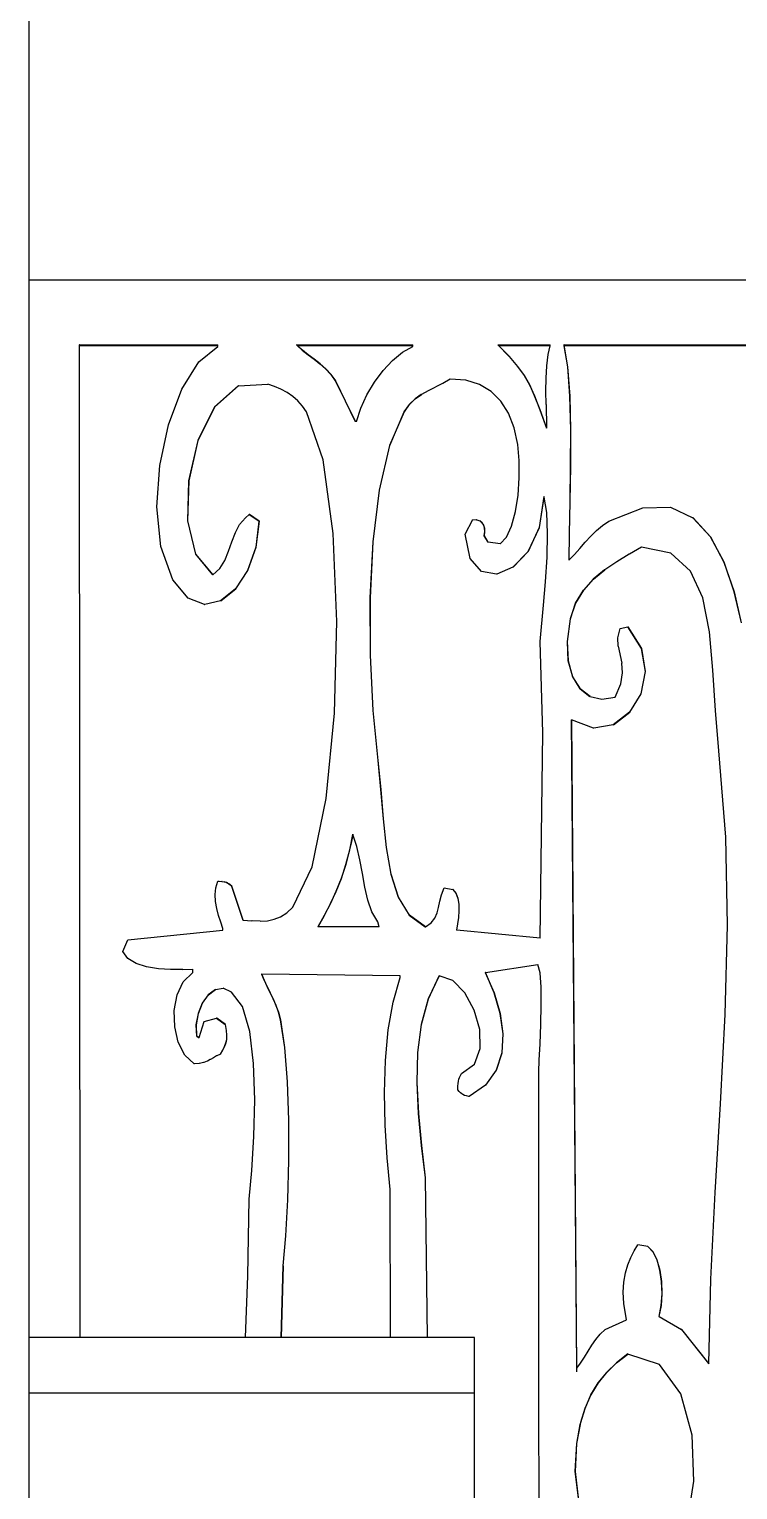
# Model space of a CAD drawing. Header units: inches. Extents: x 1397 to 20304, y -27267 to -746.
# Drawn here: x 14226.23 to 14232.6, y -23960.63 to -23947.51 of the extents above; entities that cross this region are included whole.
import ezdxf

# ---------------------------------------------------------------- set-up
doc = ezdxf.new("R2010")
doc.units = ezdxf.units.IN
doc.header["$LTSCALE"] = 17
doc.header["$MEASUREMENT"] = 0
doc.layers.add('25 BOT BAR', color=12, linetype='Continuous', lineweight=25)

msp = doc.modelspace()

# ---------------------------------------------------------------- linework, layer by layer
for p, q in [((14226.234, -23973.759), (14226.234, -23949.759)), ((14226.234, -23949.759), (14241.717, -23949.759)), ((14226.685, -23950.345), (14226.683, -23950.345)), ((14226.683, -23950.345), (14226.683, -23950.352)), ((14226.685, -23950.352), (14226.683, -23950.352)), ((14226.683, -23950.352), (14226.688, -23959.259)), ((14226.685, -23950.345), (14227.928, -23950.345)), ((14226.685, -23950.352), (14226.685, -23950.345)), ((14227.928, -23950.352), (14226.685, -23950.352)), ((14226.69, -23959.259), (14226.685, -23950.352)), ((14227.757, -23950.497), (14227.928, -23950.36)), ((14227.928, -23950.352), (14227.928, -23950.345)), ((14227.928, -23950.36), (14227.928, -23950.352)), ((14228.635, -23950.345), (14228.643, -23950.352)), ((14228.637, -23950.345), (14228.635, -23950.345)), ((14228.645, -23950.352), (14228.637, -23950.345)), ((14228.637, -23950.345), (14229.678, -23950.345)), ((14228.645, -23950.352), (14228.643, -23950.352)), ((14228.643, -23950.352), (14228.686, -23950.391)), ((14228.688, -23950.391), (14228.645, -23950.352)), ((14229.678, -23950.352), (14228.645, -23950.352)), ((14229.587, -23950.411), (14229.678, -23950.36)), ((14229.678, -23950.352), (14229.678, -23950.345)), ((14229.678, -23950.36), (14229.678, -23950.352)), ((14230.441, -23950.345), (14230.544, -23950.45)), ((14230.443, -23950.345), (14230.441, -23950.345)), ((14230.451, -23950.352), (14230.443, -23950.345)), ((14230.443, -23950.345), (14230.912, -23950.345)), ((14230.911, -23950.352), (14230.451, -23950.352)), ((14230.546, -23950.45), (14230.451, -23950.352)), ((14230.893, -23950.43), (14230.911, -23950.352)), ((14230.911, -23950.352), (14230.912, -23950.345)), ((14231.036, -23950.345), (14231.069, -23950.542)), ((14231.038, -23950.345), (14231.036, -23950.345)), ((14231.039, -23950.352), (14231.038, -23950.345)), ((14235.493, -23950.352), (14231.038, -23950.345)), ((14235.493, -23950.352), (14231.039, -23950.352)), ((14231.071, -23950.542), (14231.039, -23950.352)), ((14228.686, -23950.391), (14228.738, -23950.433)), ((14228.688, -23950.391), (14228.686, -23950.391)), ((14228.74, -23950.433), (14228.688, -23950.391)), ((14228.738, -23950.433), (14228.792, -23950.474)), ((14228.74, -23950.433), (14228.738, -23950.433)), ((14228.794, -23950.474), (14228.74, -23950.433)), ((14228.792, -23950.474), (14228.845, -23950.515)), ((14228.794, -23950.474), (14228.792, -23950.474)), ((14228.847, -23950.515), (14228.794, -23950.474)), ((14229.411, -23950.575), (14229.497, -23950.484)), ((14229.497, -23950.484), (14229.587, -23950.411)), ((14230.544, -23950.45), (14230.62, -23950.538)), ((14230.546, -23950.45), (14230.544, -23950.45)), ((14230.622, -23950.538), (14230.546, -23950.45)), ((14230.881, -23950.532), (14230.893, -23950.43)), ((14227.605, -23950.741), (14227.757, -23950.497)), ((14228.845, -23950.515), (14228.895, -23950.559)), ((14228.847, -23950.515), (14228.845, -23950.515)), ((14228.897, -23950.559), (14228.847, -23950.515)), ((14228.895, -23950.559), (14228.941, -23950.609)), ((14228.897, -23950.559), (14228.895, -23950.559)), ((14228.944, -23950.609), (14228.897, -23950.559)), ((14228.941, -23950.609), (14228.983, -23950.667)), ((14228.944, -23950.609), (14228.941, -23950.609)), ((14228.985, -23950.667), (14228.944, -23950.609)), ((14229.334, -23950.679), (14229.411, -23950.575)), ((14230.62, -23950.538), (14230.678, -23950.618)), ((14230.622, -23950.538), (14230.62, -23950.538)), ((14230.681, -23950.618), (14230.622, -23950.538)), ((14230.678, -23950.618), (14230.726, -23950.703)), ((14230.681, -23950.618), (14230.678, -23950.618)), ((14230.728, -23950.703), (14230.681, -23950.618)), ((14230.875, -23950.644), (14230.881, -23950.532)), ((14231.069, -23950.542), (14231.088, -23950.805)), ((14231.071, -23950.542), (14231.069, -23950.542)), ((14231.09, -23950.805), (14231.071, -23950.542)), ((14227.485, -23951.062), (14227.605, -23950.741)), ((14228.11, -23950.712), (14227.899, -23950.9)), ((14227.901, -23950.9), (14228.113, -23950.712)), ((14228.113, -23950.712), (14228.11, -23950.712)), ((14228.113, -23950.712), (14228.377, -23950.696)), ((14228.437, -23950.717), (14228.377, -23950.696)), ((14228.494, -23950.743), (14228.437, -23950.717)), ((14228.549, -23950.773), (14228.494, -23950.743)), ((14228.983, -23950.667), (14229.162, -23951.033)), ((14228.985, -23950.667), (14228.983, -23950.667)), ((14229.164, -23951.033), (14228.985, -23950.667)), ((14229.266, -23950.793), (14229.334, -23950.679)), ((14229.815, -23950.756), (14229.757, -23950.79)), ((14229.817, -23950.756), (14229.815, -23950.756)), ((14229.946, -23950.691), (14229.817, -23950.756)), ((14229.948, -23950.691), (14229.946, -23950.691)), ((14230.015, -23950.652), (14229.948, -23950.691)), ((14230.156, -23950.662), (14230.015, -23950.652)), ((14230.278, -23950.699), (14230.156, -23950.662)), ((14230.383, -23950.762), (14230.278, -23950.699)), ((14230.726, -23950.703), (14230.77, -23950.802)), ((14230.728, -23950.703), (14230.726, -23950.703)), ((14230.772, -23950.802), (14230.728, -23950.703)), ((14230.874, -23950.761), (14230.875, -23950.644)), ((14228.6, -23950.808), (14228.549, -23950.773)), ((14228.646, -23950.848), (14228.6, -23950.808)), ((14228.688, -23950.894), (14228.646, -23950.848)), ((14229.212, -23950.912), (14229.266, -23950.793)), ((14229.647, -23950.88), (14229.6, -23950.945)), ((14229.602, -23950.945), (14229.649, -23950.88)), ((14229.699, -23950.83), (14229.647, -23950.88)), ((14229.649, -23950.88), (14229.647, -23950.88)), ((14229.649, -23950.88), (14229.701, -23950.83)), ((14229.755, -23950.79), (14229.699, -23950.83)), ((14229.701, -23950.83), (14229.699, -23950.83)), ((14229.701, -23950.83), (14229.757, -23950.79)), ((14229.757, -23950.79), (14229.755, -23950.79)), ((14230.469, -23950.849), (14230.383, -23950.762)), ((14230.537, -23950.958), (14230.469, -23950.849)), ((14230.77, -23950.802), (14230.819, -23950.928)), ((14230.772, -23950.802), (14230.77, -23950.802)), ((14230.821, -23950.928), (14230.772, -23950.802)), ((14230.875, -23950.879), (14230.874, -23950.761)), ((14230.875, -23950.879), (14230.879, -23951.085)), ((14231.088, -23950.805), (14231.095, -23951.11)), ((14231.09, -23950.805), (14231.088, -23950.805)), ((14231.097, -23951.11), (14231.09, -23950.805)), ((14227.899, -23950.9), (14227.749, -23951.204)), ((14227.751, -23951.204), (14227.901, -23950.9)), ((14227.901, -23950.9), (14227.899, -23950.9)), ((14228.725, -23950.945), (14228.688, -23950.894)), ((14228.874, -23951.378), (14228.725, -23950.945)), ((14229.173, -23951.033), (14229.212, -23950.912)), ((14229.6, -23950.945), (14229.469, -23951.249)), ((14229.471, -23951.249), (14229.602, -23950.945)), ((14229.602, -23950.945), (14229.6, -23950.945)), ((14230.588, -23951.089), (14230.537, -23950.958)), ((14230.819, -23950.928), (14230.879, -23951.091)), ((14230.821, -23950.928), (14230.819, -23950.928)), ((14230.879, -23951.085), (14230.821, -23950.928)), ((14227.406, -23951.426), (14227.485, -23951.062)), ((14229.164, -23951.033), (14229.162, -23951.033)), ((14229.173, -23951.033), (14229.164, -23951.033)), ((14230.621, -23951.238), (14230.588, -23951.089)), ((14230.879, -23951.091), (14230.879, -23951.085)), ((14231.095, -23951.11), (14231.094, -23951.433)), ((14231.097, -23951.11), (14231.095, -23951.11)), ((14231.096, -23951.433), (14231.097, -23951.11)), ((14227.749, -23951.204), (14227.666, -23951.564)), ((14227.668, -23951.564), (14227.751, -23951.204)), ((14227.751, -23951.204), (14227.749, -23951.204)), ((14229.469, -23951.249), (14229.377, -23951.648)), ((14229.379, -23951.648), (14229.471, -23951.249)), ((14229.471, -23951.249), (14229.469, -23951.249)), ((14230.635, -23951.382), (14230.621, -23951.238)), ((14228.964, -23952.037), (14228.874, -23951.378)), ((14230.635, -23951.538), (14230.635, -23951.382)), ((14227.379, -23951.8), (14227.406, -23951.426)), ((14230.624, -23951.694), (14230.635, -23951.538)), ((14231.094, -23951.433), (14231.089, -23951.752)), ((14231.091, -23951.752), (14231.096, -23951.433)), ((14231.096, -23951.433), (14231.094, -23951.433)), ((14227.666, -23951.564), (14227.656, -23951.924)), ((14227.658, -23951.924), (14227.668, -23951.564)), ((14227.668, -23951.564), (14227.666, -23951.564)), ((14229.377, -23951.648), (14229.32, -23952.113)), ((14229.323, -23952.113), (14229.379, -23951.648)), ((14229.379, -23951.648), (14229.377, -23951.648)), ((14227.415, -23952.154), (14227.379, -23951.8)), ((14230.6, -23951.842), (14230.624, -23951.694)), ((14230.856, -23951.706), (14230.813, -23951.985)), ((14230.815, -23951.985), (14230.858, -23951.713)), ((14230.858, -23951.713), (14230.856, -23951.706)), ((14230.881, -23951.85), (14230.858, -23951.713)), ((14231.089, -23951.752), (14231.084, -23952.041)), ((14231.086, -23952.041), (14231.091, -23951.752)), ((14231.091, -23951.752), (14231.089, -23951.752)), ((14231.743, -23951.809), (14231.992, -23951.803)), ((14231.994, -23951.803), (14231.992, -23951.803)), ((14231.994, -23951.803), (14232.193, -23951.896)), ((14227.656, -23951.924), (14227.727, -23952.225)), ((14227.658, -23951.924), (14227.656, -23951.924)), ((14227.729, -23952.225), (14227.658, -23951.924)), ((14228.123, -23951.956), (14228.175, -23951.897)), ((14228.175, -23951.897), (14228.209, -23951.867)), ((14228.211, -23951.867), (14228.209, -23951.867)), ((14228.209, -23951.867), (14228.21, -23951.868)), ((14228.211, -23951.867), (14228.21, -23951.868)), ((14228.21, -23951.868), (14228.298, -23951.926)), ((14228.298, -23951.926), (14228.211, -23951.867)), ((14228.298, -23951.926), (14228.27, -23952.161)), ((14228.272, -23952.161), (14228.3, -23951.926)), ((14228.3, -23951.926), (14228.298, -23951.926)), ((14230.15, -23952.043), (14230.217, -23951.911)), ((14230.219, -23951.911), (14230.217, -23951.911)), ((14230.219, -23951.911), (14230.251, -23951.915)), ((14230.253, -23951.915), (14230.251, -23951.915)), ((14230.253, -23951.915), (14230.279, -23951.925)), ((14230.279, -23951.925), (14230.299, -23951.941)), ((14230.281, -23951.925), (14230.279, -23951.925)), ((14230.301, -23951.941), (14230.281, -23951.925)), ((14230.566, -23951.971), (14230.6, -23951.842)), ((14230.889, -23952.037), (14230.881, -23951.85)), ((14231.382, -23951.965), (14231.44, -23951.926)), ((14231.44, -23951.926), (14231.743, -23951.809)), ((14232.193, -23951.896), (14232.351, -23952.068)), ((14232.195, -23951.896), (14232.193, -23951.896)), ((14232.353, -23952.068), (14232.195, -23951.896)), ((14228.054, -23952.113), (14228.085, -23952.03)), ((14228.085, -23952.03), (14228.123, -23951.956)), ((14228.997, -23952.827), (14228.964, -23952.037)), ((14230.194, -23952.262), (14230.15, -23952.043)), ((14230.299, -23951.941), (14230.313, -23951.962)), ((14230.301, -23951.941), (14230.299, -23951.941)), ((14230.315, -23951.962), (14230.301, -23951.941)), ((14230.313, -23951.962), (14230.321, -23951.989)), ((14230.315, -23951.962), (14230.313, -23951.962)), ((14230.323, -23951.989), (14230.315, -23951.962)), ((14230.322, -23952.02), (14230.318, -23952.058)), ((14230.318, -23952.058), (14230.351, -23952.116)), ((14230.32, -23952.058), (14230.318, -23952.058)), ((14230.32, -23952.058), (14230.324, -23952.02)), ((14230.354, -23952.116), (14230.32, -23952.058)), ((14230.321, -23951.989), (14230.322, -23952.02)), ((14230.323, -23951.989), (14230.321, -23951.989)), ((14230.324, -23952.02), (14230.322, -23952.02)), ((14230.324, -23952.02), (14230.323, -23951.989)), ((14230.52, -23952.071), (14230.566, -23951.971)), ((14230.813, -23951.985), (14230.713, -23952.199)), ((14230.715, -23952.199), (14230.815, -23951.985)), ((14230.815, -23951.985), (14230.813, -23951.985)), ((14230.884, -23952.25), (14230.889, -23952.037)), ((14231.084, -23952.041), (14231.081, -23952.277)), ((14231.083, -23952.275), (14231.086, -23952.041)), ((14231.086, -23952.041), (14231.084, -23952.041)), ((14231.226, -23952.116), (14231.276, -23952.062)), ((14231.276, -23952.062), (14231.327, -23952.011)), ((14231.327, -23952.011), (14231.382, -23951.965)), ((14232.351, -23952.068), (14232.473, -23952.297)), ((14232.353, -23952.068), (14232.351, -23952.068)), ((14232.475, -23952.297), (14232.353, -23952.068)), ((14227.524, -23952.453), (14227.415, -23952.154)), ((14227.99, -23952.28), (14228.024, -23952.198)), ((14228.024, -23952.198), (14228.054, -23952.113)), ((14228.27, -23952.161), (14228.195, -23952.37)), ((14228.198, -23952.37), (14228.272, -23952.161)), ((14228.272, -23952.161), (14228.27, -23952.161)), ((14229.32, -23952.113), (14229.295, -23952.617)), ((14229.297, -23952.617), (14229.323, -23952.113)), ((14229.323, -23952.113), (14229.32, -23952.113)), ((14230.354, -23952.116), (14230.351, -23952.116)), ((14230.464, -23952.131), (14230.354, -23952.116)), ((14230.464, -23952.131), (14230.52, -23952.071)), ((14230.713, -23952.199), (14230.577, -23952.341)), ((14230.58, -23952.341), (14230.715, -23952.199)), ((14230.715, -23952.199), (14230.713, -23952.199)), ((14231.13, -23952.226), (14231.178, -23952.172)), ((14231.178, -23952.172), (14231.226, -23952.116)), ((14231.731, -23952.16), (14231.625, -23952.225)), ((14231.995, -23952.215), (14231.731, -23952.16)), ((14227.727, -23952.225), (14227.883, -23952.409)), ((14227.729, -23952.225), (14227.727, -23952.225)), ((14227.884, -23952.408), (14227.729, -23952.225)), ((14227.945, -23952.353), (14227.99, -23952.28)), ((14230.295, -23952.38), (14230.194, -23952.262)), ((14230.871, -23952.471), (14230.884, -23952.25)), ((14231.081, -23952.277), (14231.083, -23952.275)), ((14231.083, -23952.275), (14231.13, -23952.226)), ((14231.51, -23952.292), (14231.403, -23952.365)), ((14231.512, -23952.292), (14231.51, -23952.292)), ((14231.622, -23952.225), (14231.512, -23952.292)), ((14231.625, -23952.225), (14231.622, -23952.225)), ((14232.172, -23952.375), (14231.995, -23952.215)), ((14232.473, -23952.297), (14232.563, -23952.561)), ((14232.475, -23952.297), (14232.473, -23952.297)), ((14232.565, -23952.561), (14232.475, -23952.297)), ((14227.661, -23952.618), (14227.524, -23952.453)), ((14227.883, -23952.409), (14227.884, -23952.408)), ((14227.884, -23952.408), (14227.945, -23952.353)), ((14228.195, -23952.37), (14228.086, -23952.536)), ((14228.088, -23952.536), (14228.198, -23952.37)), ((14228.198, -23952.37), (14228.195, -23952.37)), ((14230.431, -23952.404), (14230.295, -23952.38)), ((14230.433, -23952.404), (14230.431, -23952.404)), ((14230.577, -23952.341), (14230.433, -23952.404)), ((14230.58, -23952.341), (14230.577, -23952.341)), ((14231.299, -23952.449), (14231.21, -23952.547)), ((14231.212, -23952.547), (14231.301, -23952.449)), ((14231.401, -23952.365), (14231.299, -23952.449)), ((14231.301, -23952.449), (14231.299, -23952.449)), ((14231.301, -23952.449), (14231.403, -23952.365)), ((14231.403, -23952.365), (14231.401, -23952.365)), ((14232.282, -23952.617), (14232.172, -23952.375)), ((14228.086, -23952.536), (14227.953, -23952.644)), ((14227.956, -23952.644), (14228.088, -23952.536)), ((14228.088, -23952.536), (14228.086, -23952.536)), ((14230.853, -23952.683), (14230.871, -23952.471)), ((14231.21, -23952.547), (14231.139, -23952.664)), ((14231.141, -23952.664), (14231.212, -23952.547)), ((14231.212, -23952.547), (14231.21, -23952.547)), ((14232.563, -23952.561), (14232.628, -23952.84)), ((14232.565, -23952.561), (14232.563, -23952.561)), ((14232.63, -23952.84), (14232.565, -23952.561)), ((14227.808, -23952.677), (14227.661, -23952.618)), ((14227.81, -23952.677), (14227.808, -23952.677)), ((14227.809, -23952.676), (14227.81, -23952.677)), ((14227.953, -23952.644), (14227.81, -23952.677)), ((14227.956, -23952.644), (14227.953, -23952.644)), ((14229.295, -23952.617), (14229.296, -23953.131)), ((14229.297, -23952.617), (14229.295, -23952.617)), ((14229.298, -23953.131), (14229.297, -23952.617)), ((14230.823, -23953.009), (14230.853, -23952.683)), ((14231.139, -23952.664), (14231.092, -23952.804)), ((14231.094, -23952.804), (14231.141, -23952.664)), ((14231.141, -23952.664), (14231.139, -23952.664)), ((14232.342, -23952.921), (14232.282, -23952.617)), ((14228.976, -23953.652), (14228.997, -23952.827)), ((14231.092, -23952.804), (14231.064, -23953.008)), ((14231.067, -23953.008), (14231.094, -23952.804)), ((14231.094, -23952.804), (14231.092, -23952.804)), ((14231.52, -23952.975), (14231.541, -23952.892)), ((14231.524, -23953.051), (14231.52, -23952.975)), ((14231.541, -23952.892), (14231.608, -23952.877)), ((14231.61, -23952.877), (14231.608, -23952.877)), ((14231.608, -23952.877), (14231.731, -23953.07)), ((14231.61, -23952.877), (14231.608, -23952.878)), ((14231.733, -23953.07), (14231.61, -23952.877)), ((14232.374, -23953.266), (14232.342, -23952.921)), ((14230.845, -23953.829), (14230.823, -23953.009)), ((14231.064, -23953.008), (14231.073, -23953.183)), ((14231.067, -23953.008), (14231.064, -23953.008)), ((14231.075, -23953.183), (14231.067, -23953.008)), ((14231.524, -23953.051), (14231.557, -23953.203)), ((14231.733, -23953.07), (14231.731, -23953.07)), ((14231.731, -23953.07), (14231.765, -23953.277)), ((14231.767, -23953.277), (14231.733, -23953.07)), ((14229.296, -23953.131), (14229.32, -23953.627)), ((14229.298, -23953.131), (14229.296, -23953.131)), ((14229.323, -23953.627), (14229.298, -23953.131)), ((14231.075, -23953.183), (14231.073, -23953.183)), ((14231.073, -23953.183), (14231.113, -23953.325)), ((14231.115, -23953.325), (14231.075, -23953.183)), ((14231.563, -23953.29), (14231.557, -23953.203)), ((14231.115, -23953.325), (14231.113, -23953.325)), ((14231.113, -23953.325), (14231.18, -23953.433)), ((14231.182, -23953.433), (14231.115, -23953.325)), ((14231.547, -23953.389), (14231.563, -23953.29)), ((14231.765, -23953.277), (14231.725, -23953.477)), ((14231.728, -23953.477), (14231.767, -23953.277)), ((14231.767, -23953.277), (14231.765, -23953.277)), ((14232.396, -23953.629), (14232.374, -23953.266)), ((14231.182, -23953.433), (14231.18, -23953.433)), ((14231.18, -23953.433), (14231.269, -23953.501)), ((14231.272, -23953.501), (14231.182, -23953.433)), ((14231.272, -23953.501), (14231.269, -23953.501)), ((14231.272, -23953.501), (14231.376, -23953.527)), ((14231.376, -23953.527), (14231.496, -23953.507)), ((14231.496, -23953.507), (14231.547, -23953.389)), ((14231.725, -23953.477), (14231.625, -23953.644)), ((14231.628, -23953.644), (14231.728, -23953.477)), ((14231.728, -23953.477), (14231.725, -23953.477)), ((14229.32, -23953.627), (14229.364, -23954.078)), ((14229.323, -23953.627), (14229.32, -23953.627)), ((14229.366, -23954.078), (14229.323, -23953.627)), ((14232.427, -23953.99), (14232.396, -23953.629)), ((14228.901, -23954.419), (14228.976, -23953.652)), ((14231.103, -23953.712), (14231.148, -23959.538)), ((14231.105, -23953.712), (14231.103, -23953.712)), ((14231.15, -23959.535), (14231.105, -23953.712)), ((14231.3, -23953.786), (14231.105, -23953.712)), ((14231.479, -23953.755), (14231.303, -23953.786)), ((14231.625, -23953.644), (14231.479, -23953.755)), ((14231.481, -23953.755), (14231.479, -23953.755)), ((14231.481, -23953.755), (14231.628, -23953.644)), ((14231.628, -23953.644), (14231.625, -23953.644)), ((14230.823, -23955.673), (14230.845, -23953.829)), ((14231.303, -23953.786), (14231.3, -23953.786)), ((14232.49, -23954.765), (14232.427, -23953.99)), ((14229.364, -23954.078), (14229.39, -23954.336)), ((14229.366, -23954.078), (14229.364, -23954.078)), ((14229.392, -23954.336), (14229.366, -23954.078)), ((14228.776, -23955.031), (14228.901, -23954.419)), ((14229.39, -23954.336), (14229.412, -23954.601)), ((14229.392, -23954.336), (14229.39, -23954.336)), ((14229.414, -23954.601), (14229.392, -23954.336)), ((14229.412, -23954.601), (14229.439, -23954.859)), ((14229.414, -23954.601), (14229.412, -23954.601)), ((14229.441, -23954.859), (14229.414, -23954.601)), ((14229.127, -23954.803), (14229.111, -23954.879)), ((14229.114, -23954.879), (14229.141, -23954.741)), ((14229.14, -23954.737), (14229.127, -23954.803)), ((14229.141, -23954.741), (14229.127, -23954.803)), ((14229.141, -23954.741), (14229.14, -23954.737)), ((14229.177, -23954.85), (14229.141, -23954.741)), ((14232.504, -23955.557), (14232.49, -23954.765)), ((14229.093, -23954.95), (14229.076, -23955.012)), ((14229.078, -23955.012), (14229.114, -23954.879)), ((14229.093, -23954.95), (14229.078, -23955.012)), ((14229.111, -23954.879), (14229.093, -23954.95)), ((14229.114, -23954.879), (14229.111, -23954.879)), ((14229.204, -23954.97), (14229.177, -23954.85)), ((14229.439, -23954.859), (14229.48, -23955.097)), ((14229.441, -23954.859), (14229.439, -23954.859)), ((14229.483, -23955.097), (14229.441, -23954.859)), ((14228.601, -23955.395), (14228.776, -23955.031)), ((14229.076, -23955.012), (14229.035, -23955.136)), ((14229.037, -23955.136), (14229.078, -23955.012)), ((14229.078, -23955.012), (14229.076, -23955.012)), ((14229.226, -23955.093), (14229.204, -23954.97)), ((14227.91, -23955.219), (14227.928, -23955.161)), ((14227.928, -23955.161), (14227.941, -23955.161)), ((14227.941, -23955.161), (14227.965, -23955.163)), ((14227.967, -23955.163), (14227.965, -23955.163)), ((14227.967, -23955.163), (14227.984, -23955.165)), ((14227.987, -23955.165), (14227.984, -23955.165)), ((14227.987, -23955.165), (14228, -23955.17)), ((14228.002, -23955.17), (14228, -23955.17)), ((14228.002, -23955.17), (14228.013, -23955.176)), ((14228.015, -23955.176), (14228.013, -23955.176)), ((14228.015, -23955.176), (14228.025, -23955.183)), ((14228.025, -23955.183), (14228.037, -23955.193)), ((14228.027, -23955.183), (14228.025, -23955.183)), ((14228.039, -23955.193), (14228.027, -23955.183)), ((14228.037, -23955.193), (14228.051, -23955.205)), ((14228.039, -23955.193), (14228.037, -23955.193)), ((14228.054, -23955.205), (14228.039, -23955.193)), ((14228.051, -23955.205), (14228.152, -23955.512)), ((14228.054, -23955.205), (14228.051, -23955.205)), ((14228.155, -23955.512), (14228.054, -23955.205)), ((14229.035, -23955.136), (14228.988, -23955.252)), ((14228.991, -23955.252), (14229.037, -23955.136)), ((14229.037, -23955.136), (14229.035, -23955.136)), ((14229.248, -23955.214), (14229.226, -23955.093)), ((14229.275, -23955.33), (14229.248, -23955.214)), ((14229.48, -23955.097), (14229.547, -23955.304)), ((14229.483, -23955.097), (14229.48, -23955.097)), ((14229.549, -23955.304), (14229.483, -23955.097)), ((14227.904, -23955.279), (14227.91, -23955.219)), ((14227.907, -23955.342), (14227.904, -23955.279)), ((14227.919, -23955.405), (14227.907, -23955.342)), ((14228.988, -23955.252), (14228.938, -23955.362)), ((14228.94, -23955.362), (14228.991, -23955.252)), ((14228.991, -23955.252), (14228.988, -23955.252)), ((14229.312, -23955.435), (14229.275, -23955.33)), ((14229.547, -23955.304), (14229.647, -23955.466)), ((14229.549, -23955.304), (14229.547, -23955.304)), ((14229.649, -23955.466), (14229.549, -23955.304)), ((14229.91, -23955.396), (14229.921, -23955.341)), ((14229.921, -23955.341), (14229.936, -23955.282)), ((14229.936, -23955.282), (14229.959, -23955.22)), ((14229.961, -23955.22), (14229.959, -23955.22)), ((14229.961, -23955.22), (14230.037, -23955.234)), ((14230.037, -23955.234), (14230.065, -23955.269)), ((14230.04, -23955.234), (14230.037, -23955.234)), ((14230.067, -23955.269), (14230.04, -23955.234)), ((14230.065, -23955.269), (14230.083, -23955.315)), ((14230.067, -23955.269), (14230.065, -23955.269)), ((14230.085, -23955.315), (14230.067, -23955.269)), ((14230.083, -23955.315), (14230.092, -23955.368)), ((14230.085, -23955.315), (14230.083, -23955.315)), ((14230.094, -23955.368), (14230.085, -23955.315)), ((14227.935, -23955.468), (14227.919, -23955.405)), ((14227.954, -23955.528), (14227.935, -23955.468)), ((14228.491, -23955.481), (14228.546, -23955.445)), ((14228.546, -23955.445), (14228.601, -23955.395)), ((14228.883, -23955.468), (14228.826, -23955.571)), ((14228.828, -23955.571), (14228.885, -23955.468)), ((14228.938, -23955.362), (14228.883, -23955.468)), ((14228.885, -23955.468), (14228.883, -23955.468)), ((14228.885, -23955.468), (14228.94, -23955.362)), ((14228.94, -23955.362), (14228.938, -23955.362)), ((14229.364, -23955.527), (14229.312, -23955.435)), ((14229.647, -23955.466), (14229.791, -23955.571)), ((14229.649, -23955.466), (14229.647, -23955.466)), ((14229.792, -23955.57), (14229.649, -23955.466)), ((14229.876, -23955.492), (14229.897, -23955.446)), ((14229.897, -23955.446), (14229.91, -23955.396)), ((14230.093, -23955.426), (14230.089, -23955.486)), ((14230.091, -23955.486), (14230.095, -23955.426)), ((14230.092, -23955.368), (14230.093, -23955.426)), ((14230.094, -23955.368), (14230.092, -23955.368)), ((14230.095, -23955.426), (14230.093, -23955.426)), ((14230.095, -23955.426), (14230.094, -23955.368)), ((14227.12, -23955.688), (14227.973, -23955.6)), ((14227.973, -23955.586), (14227.954, -23955.528)), ((14227.973, -23955.6), (14227.973, -23955.586)), ((14228.155, -23955.512), (14228.152, -23955.512)), ((14228.155, -23955.512), (14228.234, -23955.518)), ((14228.237, -23955.518), (14228.234, -23955.518)), ((14228.308, -23955.52), (14228.237, -23955.518)), ((14228.308, -23955.52), (14228.374, -23955.516)), ((14228.374, -23955.516), (14228.434, -23955.503)), ((14228.434, -23955.503), (14228.491, -23955.481)), ((14228.828, -23955.571), (14228.826, -23955.571)), ((14229.375, -23955.571), (14228.828, -23955.571)), ((14229.375, -23955.571), (14229.364, -23955.527)), ((14229.791, -23955.571), (14229.792, -23955.57)), ((14229.792, -23955.57), (14229.843, -23955.534)), ((14229.843, -23955.534), (14229.876, -23955.492)), ((14230.081, -23955.545), (14230.071, -23955.6)), ((14230.073, -23955.6), (14230.071, -23955.6)), ((14230.073, -23955.6), (14230.084, -23955.545)), ((14230.823, -23955.673), (14230.073, -23955.6)), ((14230.089, -23955.486), (14230.081, -23955.545)), ((14230.084, -23955.545), (14230.081, -23955.545)), ((14230.084, -23955.545), (14230.091, -23955.486)), ((14230.091, -23955.486), (14230.089, -23955.486)), ((14232.483, -23956.358), (14232.504, -23955.557)), ((14227.075, -23955.791), (14227.12, -23955.688)), ((14227.12, -23955.855), (14227.075, -23955.791)), ((14227.194, -23955.901), (14227.12, -23955.855)), ((14227.288, -23955.93), (14227.194, -23955.901)), ((14227.394, -23955.947), (14227.288, -23955.93)), ((14227.504, -23955.954), (14227.394, -23955.947)), ((14227.61, -23955.955), (14227.504, -23955.954)), ((14227.612, -23955.955), (14227.61, -23955.955)), ((14227.612, -23955.955), (14227.704, -23955.952)), ((14227.617, -23956.063), (14227.704, -23955.981)), ((14227.704, -23955.981), (14227.704, -23955.952)), ((14228.321, -23955.996), (14228.344, -23956.052)), ((14228.323, -23955.996), (14228.321, -23955.996)), ((14228.346, -23956.052), (14228.323, -23955.996)), ((14229.566, -23956.01), (14228.323, -23955.996)), ((14230.331, -23955.981), (14230.329, -23955.981)), ((14230.329, -23955.981), (14230.408, -23956.162)), ((14230.331, -23955.981), (14230.8, -23955.908)), ((14230.41, -23956.162), (14230.331, -23955.981)), ((14230.821, -23955.983), (14230.8, -23955.908)), ((14230.831, -23956.111), (14230.821, -23955.983)), ((14227.562, -23956.182), (14227.617, -23956.063)), ((14227.906, -23956.134), (14227.841, -23956.181)), ((14227.844, -23956.181), (14227.908, -23956.134)), ((14227.908, -23956.134), (14227.906, -23956.134)), ((14227.908, -23956.134), (14227.977, -23956.122)), ((14228.051, -23956.157), (14227.977, -23956.122)), ((14228.344, -23956.052), (14228.37, -23956.107)), ((14228.346, -23956.052), (14228.344, -23956.052)), ((14228.372, -23956.107), (14228.346, -23956.052)), ((14228.37, -23956.107), (14228.397, -23956.162)), ((14228.372, -23956.107), (14228.37, -23956.107)), ((14228.399, -23956.162), (14228.372, -23956.107)), ((14229.501, -23956.246), (14229.566, -23956.025)), ((14229.566, -23956.025), (14229.566, -23956.01)), ((14229.914, -23956.01), (14229.815, -23956.217)), ((14229.818, -23956.217), (14229.916, -23956.011)), ((14229.916, -23956.011), (14229.914, -23956.01)), ((14230.037, -23956.052), (14229.916, -23956.011)), ((14230.146, -23956.162), (14230.037, -23956.052)), ((14230.832, -23956.272), (14230.831, -23956.111)), ((14227.537, -23956.321), (14227.562, -23956.182)), ((14227.788, -23956.256), (14227.75, -23956.348)), ((14227.753, -23956.348), (14227.79, -23956.256)), ((14227.841, -23956.181), (14227.788, -23956.256)), ((14227.79, -23956.256), (14227.788, -23956.256)), ((14227.79, -23956.256), (14227.844, -23956.181)), ((14227.844, -23956.181), (14227.841, -23956.181)), ((14228.15, -23956.287), (14228.051, -23956.157)), ((14228.397, -23956.162), (14228.424, -23956.218)), ((14228.399, -23956.162), (14228.397, -23956.162)), ((14228.426, -23956.218), (14228.399, -23956.162)), ((14228.424, -23956.218), (14228.449, -23956.276)), ((14228.426, -23956.218), (14228.424, -23956.218)), ((14228.451, -23956.276), (14228.426, -23956.218)), ((14229.458, -23956.497), (14229.501, -23956.246)), ((14229.815, -23956.217), (14229.754, -23956.449)), ((14229.756, -23956.449), (14229.818, -23956.217)), ((14229.818, -23956.217), (14229.815, -23956.217)), ((14230.23, -23956.318), (14230.146, -23956.162)), ((14230.41, -23956.162), (14230.408, -23956.162)), ((14230.408, -23956.162), (14230.462, -23956.348)), ((14230.464, -23956.348), (14230.41, -23956.162)), ((14227.541, -23956.468), (14227.537, -23956.321)), ((14227.75, -23956.348), (14227.732, -23956.45)), ((14227.734, -23956.45), (14227.753, -23956.348)), ((14227.753, -23956.348), (14227.75, -23956.348)), ((14227.805, -23956.42), (14227.917, -23956.391)), ((14227.917, -23956.391), (14227.995, -23956.449)), ((14227.919, -23956.391), (14227.917, -23956.391)), ((14227.998, -23956.449), (14227.919, -23956.391)), ((14228.214, -23956.511), (14228.15, -23956.287)), ((14228.449, -23956.276), (14228.471, -23956.338)), ((14228.451, -23956.276), (14228.449, -23956.276)), ((14228.473, -23956.338), (14228.451, -23956.276)), ((14228.471, -23956.338), (14228.489, -23956.405)), ((14228.473, -23956.338), (14228.471, -23956.338)), ((14228.491, -23956.405), (14228.473, -23956.338)), ((14230.279, -23956.492), (14230.23, -23956.318)), ((14230.464, -23956.348), (14230.462, -23956.348)), ((14230.462, -23956.348), (14230.487, -23956.53)), ((14230.49, -23956.53), (14230.464, -23956.348)), ((14230.828, -23956.448), (14230.832, -23956.272)), ((14232.442, -23957.16), (14232.483, -23956.358)), ((14227.572, -23956.606), (14227.541, -23956.468)), ((14227.732, -23956.45), (14227.737, -23956.552)), ((14227.734, -23956.45), (14227.732, -23956.45)), ((14227.74, -23956.552), (14227.734, -23956.45)), ((14227.76, -23956.565), (14227.805, -23956.42)), ((14227.995, -23956.449), (14228.004, -23956.501)), ((14227.998, -23956.449), (14227.995, -23956.449)), ((14228.006, -23956.501), (14227.998, -23956.449)), ((14228.004, -23956.501), (14228.007, -23956.544)), ((14228.006, -23956.501), (14228.004, -23956.501)), ((14228.009, -23956.544), (14228.006, -23956.501)), ((14228.248, -23956.799), (14228.214, -23956.511)), ((14228.489, -23956.405), (14228.527, -23956.654)), ((14228.491, -23956.405), (14228.489, -23956.405)), ((14228.529, -23956.654), (14228.491, -23956.405)), ((14229.433, -23956.77), (14229.458, -23956.497)), ((14229.754, -23956.449), (14229.722, -23956.7)), ((14229.725, -23956.7), (14229.756, -23956.449)), ((14229.756, -23956.449), (14229.754, -23956.449)), ((14230.283, -23956.662), (14230.279, -23956.492)), ((14230.821, -23956.62), (14230.828, -23956.448)), ((14227.631, -23956.722), (14227.572, -23956.606)), ((14227.74, -23956.552), (14227.737, -23956.552)), ((14227.76, -23956.565), (14227.74, -23956.552)), ((14227.74, -23956.552), (14227.76, -23956.566)), ((14227.76, -23956.566), (14227.76, -23956.565)), ((14227.987, -23956.644), (14227.971, -23956.677)), ((14227.973, -23956.677), (14227.989, -23956.644)), ((14227.999, -23956.613), (14227.987, -23956.644)), ((14227.989, -23956.644), (14227.987, -23956.644)), ((14227.989, -23956.644), (14228.001, -23956.613)), ((14228.005, -23956.581), (14227.999, -23956.613)), ((14228.001, -23956.613), (14227.999, -23956.613)), ((14228.001, -23956.613), (14228.008, -23956.581)), ((14228.007, -23956.544), (14228.005, -23956.581)), ((14228.008, -23956.581), (14228.005, -23956.581)), ((14228.009, -23956.544), (14228.007, -23956.544)), ((14228.008, -23956.581), (14228.009, -23956.544)), ((14228.527, -23956.654), (14228.551, -23956.962)), ((14228.529, -23956.654), (14228.527, -23956.654)), ((14228.553, -23956.962), (14228.529, -23956.654)), ((14230.487, -23956.53), (14230.478, -23956.703)), ((14230.48, -23956.703), (14230.49, -23956.53)), ((14230.49, -23956.53), (14230.487, -23956.53)), ((14230.814, -23956.768), (14230.821, -23956.62)), ((14227.715, -23956.801), (14227.631, -23956.722)), ((14227.799, -23956.788), (14227.764, -23956.797)), ((14227.802, -23956.788), (14227.799, -23956.788)), ((14227.831, -23956.776), (14227.802, -23956.788)), ((14227.834, -23956.776), (14227.831, -23956.776)), ((14227.86, -23956.762), (14227.834, -23956.776)), ((14227.862, -23956.762), (14227.86, -23956.762)), ((14227.888, -23956.746), (14227.862, -23956.762)), ((14227.89, -23956.746), (14227.888, -23956.746)), ((14227.917, -23956.729), (14227.89, -23956.746)), ((14227.919, -23956.729), (14227.917, -23956.729)), ((14227.951, -23956.713), (14227.919, -23956.729)), ((14227.971, -23956.677), (14227.951, -23956.713)), ((14227.953, -23956.713), (14227.951, -23956.713)), ((14227.953, -23956.713), (14227.973, -23956.677)), ((14227.973, -23956.677), (14227.971, -23956.677)), ((14229.425, -23957.057), (14229.433, -23956.77)), ((14229.722, -23956.7), (14229.716, -23956.968)), ((14229.718, -23956.968), (14229.725, -23956.7)), ((14229.725, -23956.7), (14229.722, -23956.7)), ((14230.232, -23956.803), (14230.283, -23956.662)), ((14230.478, -23956.703), (14230.427, -23956.859)), ((14230.43, -23956.859), (14230.48, -23956.703)), ((14230.48, -23956.703), (14230.478, -23956.703)), ((14230.811, -23956.874), (14230.814, -23956.768)), ((14227.717, -23956.801), (14227.715, -23956.801)), ((14227.761, -23956.797), (14227.717, -23956.801)), ((14227.764, -23956.797), (14227.761, -23956.797)), ((14228.259, -23957.123), (14228.248, -23956.799)), ((14230.099, -23956.923), (14230.107, -23956.907)), ((14230.107, -23956.907), (14230.116, -23956.888)), ((14230.116, -23956.888), (14230.232, -23956.803)), ((14230.427, -23956.859), (14230.331, -23956.992)), ((14230.333, -23956.992), (14230.43, -23956.859)), ((14230.43, -23956.859), (14230.427, -23956.859)), ((14230.811, -23959.728), (14230.811, -23956.874)), ((14228.551, -23956.962), (14228.562, -23957.308)), ((14228.553, -23956.962), (14228.551, -23956.962)), ((14228.565, -23957.308), (14228.553, -23956.962)), ((14229.718, -23956.968), (14229.716, -23956.968)), ((14229.716, -23956.968), (14229.729, -23957.247)), ((14229.731, -23957.247), (14229.718, -23956.968)), ((14230.082, -23957.035), (14230.083, -23957.002)), ((14230.095, -23957.049), (14230.082, -23957.035)), ((14230.083, -23957.002), (14230.085, -23956.976)), ((14230.085, -23956.976), (14230.089, -23956.956)), ((14230.089, -23956.956), (14230.093, -23956.939)), ((14230.093, -23956.939), (14230.099, -23956.923)), ((14230.107, -23957.06), (14230.095, -23957.049)), ((14230.331, -23956.992), (14230.185, -23957.093)), ((14230.333, -23956.992), (14230.331, -23956.992)), ((14228.252, -23957.453), (14228.259, -23957.123)), ((14229.431, -23957.352), (14229.425, -23957.057)), ((14230.118, -23957.07), (14230.107, -23957.06)), ((14230.129, -23957.077), (14230.118, -23957.07)), ((14230.143, -23957.084), (14230.129, -23957.077)), ((14230.161, -23957.089), (14230.143, -23957.084)), ((14230.183, -23957.093), (14230.161, -23957.089)), ((14230.185, -23957.093), (14230.183, -23957.093)), ((14232.395, -23957.955), (14232.442, -23957.16)), ((14228.562, -23957.308), (14228.563, -23957.669)), ((14228.565, -23957.308), (14228.562, -23957.308)), ((14228.565, -23957.669), (14228.565, -23957.308)), ((14229.731, -23957.247), (14229.729, -23957.247)), ((14229.729, -23957.247), (14229.756, -23957.535)), ((14229.758, -23957.535), (14229.731, -23957.247)), ((14229.449, -23957.644), (14229.431, -23957.352)), ((14228.233, -23957.76), (14228.252, -23957.453)), ((14229.756, -23957.535), (14229.791, -23957.825)), ((14229.758, -23957.535), (14229.756, -23957.535)), ((14229.793, -23957.825), (14229.758, -23957.535)), ((14228.563, -23957.669), (14228.554, -23958.022)), ((14228.556, -23958.022), (14228.565, -23957.669)), ((14228.565, -23957.669), (14228.563, -23957.669)), ((14229.476, -23957.928), (14229.449, -23957.644)), ((14228.209, -23958.016), (14228.233, -23957.76)), ((14229.791, -23957.825), (14229.807, -23959.259)), ((14229.793, -23957.825), (14229.791, -23957.825)), ((14229.809, -23959.259), (14229.793, -23957.825)), ((14229.477, -23959.259), (14229.476, -23957.928)), ((14232.355, -23958.736), (14232.395, -23957.955)), ((14228.197, -23958.704), (14228.209, -23958.016)), ((14228.554, -23958.022), (14228.536, -23958.345)), ((14228.538, -23958.345), (14228.556, -23958.022)), ((14228.556, -23958.022), (14228.554, -23958.022)), ((14228.536, -23958.345), (14228.511, -23958.616)), ((14228.514, -23958.616), (14228.538, -23958.345)), ((14228.538, -23958.345), (14228.536, -23958.345)), ((14231.637, -23958.539), (14231.667, -23958.479)), ((14231.667, -23958.479), (14231.698, -23958.426)), ((14231.7, -23958.426), (14231.698, -23958.426)), ((14231.788, -23958.44), (14231.7, -23958.426)), ((14231.79, -23958.44), (14231.788, -23958.44)), ((14231.788, -23958.44), (14231.834, -23958.488)), ((14231.836, -23958.488), (14231.79, -23958.44)), ((14231.836, -23958.488), (14231.834, -23958.488)), ((14231.834, -23958.488), (14231.87, -23958.562)), ((14231.872, -23958.562), (14231.836, -23958.488)), ((14228.511, -23958.616), (14228.494, -23959.259)), ((14228.514, -23958.616), (14228.496, -23959.259)), ((14228.514, -23958.616), (14228.511, -23958.616)), ((14231.588, -23958.679), (14231.61, -23958.605)), ((14231.61, -23958.605), (14231.637, -23958.539)), ((14231.872, -23958.562), (14231.87, -23958.562)), ((14231.87, -23958.562), (14231.896, -23958.654)), ((14231.898, -23958.654), (14231.872, -23958.562)), ((14228.176, -23959.259), (14228.197, -23958.704)), ((14231.573, -23958.761), (14231.588, -23958.679)), ((14231.898, -23958.654), (14231.896, -23958.654)), ((14231.896, -23958.654), (14231.911, -23958.757)), ((14231.913, -23958.757), (14231.898, -23958.654)), ((14231.913, -23958.757), (14231.911, -23958.757)), ((14231.911, -23958.757), (14231.915, -23958.866)), ((14231.917, -23958.866), (14231.913, -23958.757)), ((14232.337, -23959.492), (14232.355, -23958.736)), ((14231.568, -23958.852), (14231.573, -23958.761)), ((14231.574, -23958.953), (14231.568, -23958.852)), ((14231.915, -23958.866), (14231.908, -23958.972)), ((14231.91, -23958.972), (14231.917, -23958.866)), ((14231.917, -23958.866), (14231.915, -23958.866)), ((14231.597, -23959.099), (14231.574, -23958.953)), ((14231.908, -23958.972), (14231.889, -23959.07)), ((14231.891, -23959.07), (14231.91, -23958.972)), ((14231.91, -23958.972), (14231.908, -23958.972)), ((14231.406, -23959.187), (14231.597, -23959.099)), ((14231.891, -23959.07), (14231.889, -23959.07)), ((14231.891, -23959.07), (14232.091, -23959.187)), ((14231.287, -23959.327), (14231.322, -23959.276)), ((14231.322, -23959.276), (14231.362, -23959.228)), ((14231.362, -23959.228), (14231.406, -23959.187)), ((14232.093, -23959.187), (14232.091, -23959.187)), ((14232.091, -23959.187), (14232.337, -23959.494)), ((14232.337, -23959.492), (14232.093, -23959.187)), ((14231.22, -23959.435), (14231.253, -23959.381)), ((14231.253, -23959.381), (14231.287, -23959.327)), ((14231.608, -23959.406), (14231.507, -23959.487)), ((14231.509, -23959.487), (14231.61, -23959.407)), ((14231.61, -23959.407), (14231.608, -23959.406)), ((14231.893, -23959.501), (14231.61, -23959.407)), ((14231.148, -23959.538), (14231.15, -23959.535)), ((14231.148, -23959.538), (14231.148, -23959.567)), ((14231.15, -23959.535), (14231.185, -23959.488)), ((14231.185, -23959.488), (14231.22, -23959.435)), ((14231.507, -23959.487), (14231.418, -23959.573)), ((14231.421, -23959.573), (14231.509, -23959.487)), ((14231.509, -23959.487), (14231.507, -23959.487)), ((14232.084, -23959.765), (14231.893, -23959.501)), ((14232.337, -23959.494), (14232.337, -23959.492)), ((14231.342, -23959.666), (14231.276, -23959.773)), ((14231.278, -23959.773), (14231.344, -23959.666)), ((14231.418, -23959.573), (14231.342, -23959.666)), ((14231.344, -23959.666), (14231.342, -23959.666)), ((14231.344, -23959.666), (14231.421, -23959.573)), ((14231.421, -23959.573), (14231.418, -23959.573)), ((14230.823, -23964.881), (14230.811, -23959.728)), ((14231.276, -23959.773), (14231.222, -23959.896)), ((14231.225, -23959.896), (14231.278, -23959.773)), ((14231.278, -23959.773), (14231.276, -23959.773)), ((14232.186, -23960.135), (14232.084, -23959.765)), ((14231.222, -23959.896), (14231.185, -23960.022)), ((14231.187, -23960.022), (14231.225, -23959.896)), ((14231.225, -23959.896), (14231.222, -23959.896)), ((14231.18, -23960.041), (14231.148, -23960.212)), ((14231.15, -23960.212), (14231.182, -23960.041)), ((14231.185, -23960.022), (14231.18, -23960.041)), ((14231.182, -23960.041), (14231.18, -23960.041)), ((14231.182, -23960.041), (14231.187, -23960.022)), ((14231.185, -23960.022), (14231.187, -23960.022)), ((14232.203, -23960.55), (14232.186, -23960.135)), ((14231.148, -23960.212), (14231.136, -23960.462)), ((14231.138, -23960.462), (14231.15, -23960.212)), ((14231.15, -23960.212), (14231.148, -23960.212)), ((14231.138, -23960.462), (14231.136, -23960.462)), ((14231.136, -23960.462), (14231.166, -23960.722)), ((14231.168, -23960.722), (14231.138, -23960.462)), ((14232.138, -23960.948), (14232.203, -23960.55))]:
    msp.add_line(p, q)
at = {"layer": '25 BOT BAR'}
for p, q in [((14226.234, -23980.134), (14226.234, -23881.759)), ((14226.234, -23949.759), (14258.152, -23949.759)), ((14230.234, -23959.259), (14226.234, -23959.259)), ((14230.234, -23959.759), (14230.234, -23959.259)), ((14230.234, -23959.759), (14226.234, -23959.759)), ((14230.234, -23961.259), (14230.234, -23959.759))]:
    msp.add_line(p, q, dxfattribs=at)

doc.saveas('drawing.dxf')
